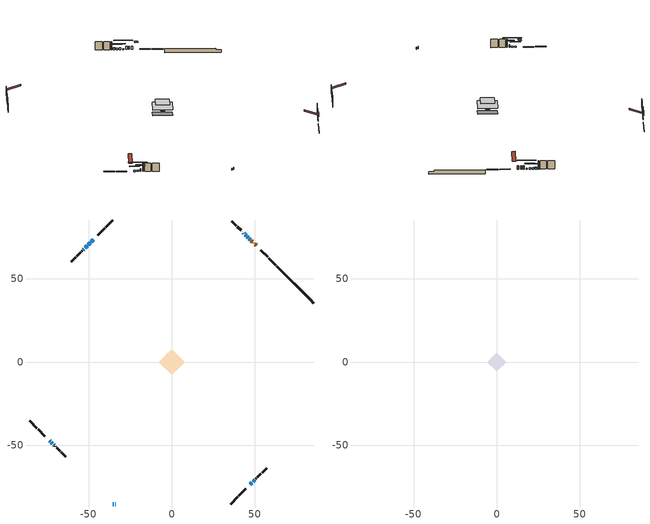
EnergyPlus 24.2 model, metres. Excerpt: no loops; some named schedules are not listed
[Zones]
conditioned space
 floor outside (Floor1 construction): -1.33,0 0,1.33 1.33,0 0,-1.33 z0.31
 floor outside (Floor2 construction): -1.58,0 0,1.58 1.58,0 0,-1.58 z0.31
 floor adiabatic (AdiabaticFloorConstruction): -7.71,0 0,7.71 7.71,0 0,-7.71 z2.75
 floor foundation (Slab1 construction): -5.55,2.3 -2.3,5.55 5.55,-2.3 2.3,-5.55 z-1.98
 wall outside (RimJoist1 construction): 35.41,-85.48 39.73,-81.16 / -85.48,-35.41 -81.16,-39.73 / -35.41,85.48 -39.73,81.16 / 62.63,58.27 58.3,62.59 z0.31:0.61
 wall outside (RimJoist2 construction): 40.39,-80.5 44.55,-76.34 / -80.5,-40.39 -76.34,-44.55 / -40.39,80.5 -44.55,76.34 / 57.65,63.25 53.49,67.41 z0.31:0.61
 wall outside (AdiabaticWallConstruction 1): 50.73,70.16 50.16,70.74 / 49.5,71.39 49.24,71.66 / 48.58,72.31 48.01,72.89 z0.31:2.34
 wall outside (AdiabaticWallConstruction): -35.41,-85.48 -35.02,-85.48 / -34.09,-85.48 -33.75,-85.48 z0.31:1.53; -47.31,73.59 -48.37,72.53 z0.31:1.48; 47.31,-73.59 48.29,-72.6 z0.31:1.73; 48.95,-71.94 49.94,-70.95 z0.31:1.35; -73.59,-47.31 -73.1,-47.79 z0.31:1; 47.35,73.54 46.79,74.1 z0.31:0.82; -72.45,-48.45 -71.81,-49.08 z0.31:0.92; 46.14,74.75 45.47,75.42 z0.31:1.3; 44.82,76.07 44.35,76.54 z0.31:1.1; -49.02,71.87 -50.3,70.59 z0.31:2.34; -50.96,69.94 -52.21,68.68 z0.31:1.89; -71.16,-49.73 -70.87,-50.02 z0.31:1.81; 43.69,77.2 43.21,77.69 / -52.87,68.02 -53.36,67.54 z0.31:1.13
 wall outside (Wall1 construction): 50.59,-70.3 50.79,-70.1 / -70.21,-50.68 -70.02,-50.87 / -54.01,66.88 -54.21,66.68 / 42.55,78.34 42.35,78.54 z0.31:5.19
 wall outside (Wall2 construction): 51.45,-69.44 53.71,-67.18 / -69.36,-51.53 -67.1,-53.79 / -54.87,66.03 -57.13,63.77 / 41.7,79.2 39.44,81.46 z0.31:5.19
 wall outside (Wall3 construction): 54.37,-66.53 57.08,-63.81 / -66.44,-54.45 -63.73,-57.16 / -57.78,63.11 -60.5,60.4 / 38.78,82.11 36.07,84.83 z0.31:5.19
 wall foundation (FoundationWall1 construction): 63.28,57.61,-1.98 63.28,57.61,0.31 83.26,37.63,0.31 83.26,37.63,-0.51 85.48,35.41,-0.51 85.48,35.41,-1.98
 window (WindowConstruction 11): -35.41,-85.48 -35.02,-85.48 z0.31:1.53
 window (WindowConstruction 7): -47.31,73.59 -48.37,72.53 z0.31:1.48
 window (WindowConstruction 8): 47.31,-73.59 48.29,-72.6 z0.31:1.73
 window (WindowConstruction 9): 48.95,-71.94 49.94,-70.96 z0.31:1.35
 window (WindowConstruction 10): -73.59,-47.31 -73.1,-47.79 z0.31:1
 window (WindowConstruction 13): 47.35,73.54 46.8,74.1 z0.31:0.82
 window (WindowConstruction 14): -72.44,-48.45 -71.82,-49.08 z0.31:0.92
 window (WindowConstruction 12): -34.09,-85.48 -33.75,-85.48 z0.31:1.53
 window (WindowConstruction): 46.14,74.75 45.47,75.42 z0.31:1.3
 window (WindowConstruction 1): 44.82,76.08 44.35,76.54 z0.31:1.1
 window (WindowConstruction 2): -49.02,71.87 -50.3,70.59 z0.31:2.34
 window (WindowConstruction 3): -50.96,69.94 -52.21,68.68 z0.31:1.89
 window (WindowConstruction 4): -71.16,-49.73 -70.87,-50.02 z0.31:1.81
 window (WindowConstruction 5): 43.69,77.2 43.21,77.69 z0.31:1.12
 window (WindowConstruction 6): -52.87,68.02 -53.36,67.54 z0.31:1.12
 door (Door): 50.73,70.16 50.16,70.74 z0.31:2.34
 door (Door 1): 49.5,71.39 49.24,71.65 z0.31:2.34
 door (Door 2): 48.58,72.31 48.01,72.88 z0.31:2.34
 ceiling adiabatic (AdiabaticFloorConstruction): 0,-7.71 7.71,0 0,7.71 -7.71,0 z2.75
attic - vented
 floor to conditioned space (Floor3 construction Reversed): -5.62,0 0,5.62 5.62,0 0,-5.62 z5.19
 roof outside (Roof1 construction): 46.65,-74.24,5.19 41.18,-68.77,7.77 39.74,-70.21,7.77 45.21,-75.69,5.19; -74.24,-46.65,5.19 -68.77,-41.18,7.77 -70.21,-39.74,7.77 -75.69,-45.21,5.19; -46.65,74.24,5.19 -41.18,68.77,7.77 -39.74,70.21,7.77 -45.21,75.69,5.19; 51.39,69.51,5.19 45.91,64.03,7.77 47.36,62.59,7.77 52.83,68.06,5.19
shading: -50.13,70.77 -45.55,75.35 -45.84,75.64 -50.42,71.06 z3.97; 50.05,-70.84 45.55,-75.35 45.84,-75.64 50.35,-71.13 z4.22; 51.7,-69.19 47.19,-73.7 47.48,-73.99 51.99,-69.49 z3.84; -71.34,-49.55 -75.35,-45.55 -75.64,-45.84 -71.63,-49.84 z3.49; 43.31,77.58 50.84,70.06 51.13,70.35 43.6,77.87 z5.75; -68.33,-52.56 -75.93,-44.96 -76.22,-45.25 -68.62,-52.85 z5.85; 43.71,77.18 47.9,72.99 48.19,73.28 44,77.47 z3.79; 42.59,78.3 46.58,74.31 46.87,74.61 42.88,78.59 z3.59; -52.06,68.83 -47.26,73.63 -47.55,73.92 -52.35,69.12 z4.83; -52.36,68.54 -50.81,70.08 -51.11,70.37 -52.65,68.83 z2.09; -69.11,-51.78 -72.92,-47.97 -73.21,-48.26 -69.4,-52.07 z4.3; 43.07,77.83 43.84,77.06 44.13,77.35 43.36,78.12 z1.32; -55.12,65.78 -51.11,69.78 -51.4,70.07 -55.41,66.07 z3.61
[Building]
Building 1: Terrain=Suburbs
[Site:Location]
Toronto City Centre_ON: Latitude {deg}=43.63; Longitude {deg}=-79.39; Time Zone {hr}=-5; Elevation {m}=77; Keep Site Location Information=Yes
[Site:GroundTemperature:Shallow]
5.01852, 3.26908, 3.12898, 3.95918, 7.29196, 10.6092, 13.4851, 15.3069, 15.4617, 13.9799, 11.1774, 7.9619
[Site:WaterMainsTemperature]
Calculation Method=Schedule; Temperature Schedule=mains temperature schedule
[Material] Roughness=Rough; Thermal Absorptance=0.9
Name | Thickness {m} | Conductivity {W/m-K} | Density {kg/m3} | Specific Heat {J/kg-K} | Solar Absorptance | Visible Absorptance
asphalt or fiberglass shingles | 0.00635 | 0.162714 | 1121.4 | 1465.45 | 0.4 | 0.4
ceiling loosefill ins | 0.169333 | 0.0480833 | 16.02 | 1046.75 | 0.7 | 0.7
ceiling stud and cavity | 0.1397 | 0.114484 | 65.682 | 1177.47 | 0.7 | 0.7
concrete 4.0 in. | 0.1016 | 1.803125 | 2242.8 | 837.4 | 0.7 | 0.7
concrete 8.0 in. | 0.2032 | 1.803125 | 2242.8 | 837.4 | 0.7 | 0.7
door material | 0.04445 | 0.053851 | 512.64 | 1214.23 | 0.7 | 0.7
exterior vertical ins | 0.0457286 | 0.029427 | 32.04 | 1214.23 | 0.7 | 0.7
floor covering | 0.0127 | 0.0433444 | 54.468 | 1339.84 | 0.6 | 0.6
floor rigid ins; rim joist rigid ins; wall rigid ins | 0.051816 | 0.029427 | 32.04 | 1214.23 | 0.7 | 0.7
floor rigid ins 1 | 0.103632 | 0.029427 | 32.04 | 1214.23 | 0.7 | 0.7
floor rigid ins 2; wall rigid ins 1 | 0.512978 | 0.029427 | 32.04 | 1214.23 | 0.7 | 0.7
floor stud and cavity | 0.1397 | 0.0770868 | 92.3553 | 1139.71 | 0.7 | 0.7
floor stud and cavity 1 | 0.1397 | 0.842252 | 92.3553 | 1139.71 | 0.7 | 0.7
floor stud and cavity 2 | 0.1397 | 1.75129 | 37.0049 | 1207.88 | 0.7 | 0.7
furniture material conditioned space 1 | 0.1524 | 0.115458 | 640.8 | 1214.23 | 0.6 | 0.6
gypsum board | 0.0127 | 0.160291 | 801 | 837.4 | 0.6 | 0.6
gypsum board 1 | 0.0127 | 0.160291 | 801 | 837.4 | 0.7 | 0.7
osb sheathing 0.5 in. | 0.0127 | 0.115458 | 512.64 | 1214.23 | 0.7 | 0.7
osb sheathing 0.75 in. | 0.01905 | 0.115458 | 512.64 | 1214.23 | 0.7 | 0.7
osb sheathing 2.0 in. | 0.0508 | 0.115458 | 512.64 | 1214.23 | 0.7 | 0.7
rim joist stud and cavity | 0.0508 | 0.0406006 | 125.044 | 1163.47 | 0.6 | 0.6
rim joist stud and cavity 1 | 0.0508 | 0.0348186 | 125.044 | 1163.47 | 0.6 | 0.6
wall stud and cavity | 0.1397 | 0.443252 | 139.0536 | 1170.24 | 0.7 | 0.7
wall stud and cavity 1 | 0.1397 | 0.168807 | 139.0536 | 1170.24 | 0.7 | 0.7
wall stud and cavity 2 | 0.1397 | 0.215597 | 139.0536 | 1170.24 | 0.7 | 0.7
wall stud and cavity 3 | 0.0889 | 0.380278 | 52.3479 | 1209.89 | 0.7 | 0.7
wall stud and cavity 4 | 0.0889 | 0.391764 | 83.0341 | 1211.67 | 0.7 | 0.7
wood siding | 0.0254 | 0.102417 | 544.68 | 1172.36 | 0.4 | 0.4
wood siding 1; wood siding 2; wood siding 3 | 0.0254 | 0.102417 | 544.68 | 1172.36 | 0.7 | 0.7
[WindowMaterial:SimpleGlazingSystem]
Name | U-Factor {W/m2-K} | Solar Heat Gain Coefficient
WindowMaterial | 2.26893 | 0.48
WindowMaterial 1 | 2.333658 | 0.42
WindowMaterial 10 | 2.16559 | 0.55
WindowMaterial 11 | 2.254166 | 0.47
WindowMaterial 12 | 2.36148 | 0.39
WindowMaterial 13 | 2.76291 | 0.46
WindowMaterial 2 | 2.22918 | 0.55
WindowMaterial 3 | 2.134928 | 0.6
WindowMaterial 4 | 2.34047 | 0.41
WindowMaterial 5 | 2.325141 | 0.43
WindowMaterial 6 | 2.20363 | 0.54
WindowMaterial 7 | 2.197386 | 0.55
WindowMaterial 8 | 2.21896 | 0.53
WindowMaterial 9 | 2.75497 | 0.6
[Construction]
AdiabaticFloorConstruction: floor stud and cavity 2, floor rigid ins 2, osb sheathing 0.75 in., floor covering
AdiabaticWallConstruction: wood siding 2, wall rigid ins 1, wall stud and cavity 3, gypsum board
AdiabaticWallConstruction 1: wood siding 3, wall rigid ins 1, wall stud and cavity 3, gypsum board
Door; Door 1; Door 2: door material
Floor1 construction: floor stud and cavity, floor rigid ins, osb sheathing 0.75 in., floor covering
Floor2 construction: floor stud and cavity 1, floor rigid ins 1, osb sheathing 0.75 in., floor covering
Floor3 construction Reversed: gypsum board, ceiling stud and cavity, ceiling loosefill ins
FoundationWall1 construction: concrete 8.0 in., gypsum board 1
furniture construction conditioned space 1: furniture material conditioned space 1
PartitionWallConstruction: gypsum board, wall stud and cavity 4, gypsum board
RimJoist1 construction: wood siding 1, rim joist rigid ins, osb sheathing 2.0 in., rim joist stud and cavity
RimJoist2 construction: wood siding 1, rim joist rigid ins, osb sheathing 2.0 in., rim joist stud and cavity 1
Roof1 construction: asphalt or fiberglass shingles
Slab1 construction: concrete 4.0 in.
Wall1 construction: wood siding, wall rigid ins, osb sheathing 0.5 in., wall stud and cavity, gypsum board
Wall2 construction: wood siding, wall rigid ins, osb sheathing 0.5 in., wall stud and cavity 1, gypsum board
Wall3 construction: wood siding, wall rigid ins, osb sheathing 0.5 in., wall stud and cavity 2, gypsum board
WindowConstruction: WindowMaterial
WindowConstruction 1: WindowMaterial 1
WindowConstruction 10: WindowMaterial 9
WindowConstruction 11: WindowMaterial 10
WindowConstruction 12: WindowMaterial 11
WindowConstruction 13: WindowMaterial 12
WindowConstruction 14: WindowMaterial 13
WindowConstruction 2: WindowMaterial 2
WindowConstruction 3: WindowMaterial 3
WindowConstruction 4: WindowMaterial 4
WindowConstruction 5; WindowConstruction 6: WindowMaterial 5
WindowConstruction 7: WindowMaterial 6
WindowConstruction 8: WindowMaterial 7
WindowConstruction 9: WindowMaterial 8
[Zone] Multiplier=1; Part of Total Floor Area=Yes
Name | Volume {m3}
attic - vented | 26.4364
conditioned space | 429.7
[Space]
Name | Zone | Volume {m3}
attic - vented 1 | attic - vented | 26.4364
conditioned space 1 | conditioned space | 429.7
[ZoneInfiltration:EffectiveLeakageArea]
infil attic - vented 1: Zone or Space=attic - vented 1; Schedule=Always On Discrete; Effective Air Leakage Area {cm2}=2658.11; Stack Coefficient=0.000179383; Wind Coefficient=9.04921e-06
[ZoneMixing]
whole house fan mix: Zone or Space=attic - vented; Schedule=Always On Continuous; Design Flow Rate Calculation Method=Flow/Zone; Design Flow Rate {m3/s}=0; Source Zone or Space=conditioned space
[SurfaceProperty:ExposedFoundationPerimeter]
Slab1: Exposed Perimeter Calculation Method=TotalExposedPerimeter; Total Exposed Perimeter {m}=31.395
[InternalMass] Zone or ZoneList=conditioned space; Space or SpaceList=conditioned space 1
Name | Construction | Surface Area {m2}
furniture mass conditioned space 1 | furniture construction conditioned space 1 | 71.4201
partition wall mass | PartitionWallConstruction | 178.55
[Lights]
interior lighting: Zone or ZoneList or Space or SpaceList=conditioned space 1; Schedule=interior lighting schedule; Design Level Calculation Method=LightingLevel; Lighting Level {W}=343.2; Return Air Fraction=0; Fraction Radiant=0.6; Fraction Visible=0.2; Fraction Replaceable=1
[People]
occupants: Zone or ZoneList or Space or SpaceList=conditioned space 1; Number of People Schedule=occupants schedule; Number of People Calculation Method=People; Number of People=3; Fraction Radiant=0.314171; Sensible Heat Fraction=0.56303; Activity Level Schedule=occupants activity schedule; Carbon Dioxide Generation Rate {m3/s-W}=0; Enable ASHRAE 55 Comfort Warnings=No; Mean Radiant Temperature Calculation Type=EnclosureAveraged
[ElectricEquipment] Zone or ZoneList or Space or SpaceList=conditioned space 1; Design Level Calculation Method=EquipmentLevel
Name | Schedule | Design Level {W} | Fraction Latent | Fraction Radiant | Fraction Lost
clothes dryer | clothes dryer schedule | 140.772 | 0.015 | 0.081 | 0.85
clothes washer | clothes washer schedule | 32.1985 | 0.03 | 0.162 | 0.7
cooking range | cooking range schedule | 215.147 | 0.08 | 0.432 | 0.2
dishwasher | dishwasher schedule | 66.8632 | 0.3 | 0.18 | 0.4
fridge | fridge schedule | 72.9452 | 0 | 0.6 | 0
mech vent house fan | mech vent house fan schedule | 0.95 | 0 | 0 | 1
mech vent house fan cfis | mech vent house fan cfis schedule | 0 | 0 | 0 | 0
misc plug loads | misc plug loads schedule | 494.7 | 0.045 | 0.513 | 0.1
whole house fan | Always On Discrete | 0 | 0 | 0 | 1
[OtherEquipment] Zone or ZoneList or Space or SpaceList=conditioned space 1; Design Level Calculation Method=EquipmentLevel
Name | Fuel Type | Schedule | Design Level {W} | Fraction Latent | Fraction Radiant | Fraction Lost
clothes dryer 1 | Electricity | clothes dryer schedule | 0 | 0.015 | 0.081 | 0.85
cooking range 1 | Electricity | cooking range schedule | 0 | 0.08 | 0.432 | 0.2
general water use latent | None | general water use schedule | 62.594 | 1 | 0 | 0
general water use sensible | None | general water use schedule | -61.6891 | 0 | 0.6 | 0
mech vent house fan latent load | None | Always On Discrete | 0 | 1 | 0 | 0
mech vent house fan sensible load | None | Always On Discrete | 0 | 0 | 0 | 0
water heater energy adjustment1 | NaturalGas | Always On Discrete | 0.01 | 0 | 0 | 1
[ZoneInfiltration:DesignFlowRate] Zone or ZoneList or Space or SpaceList=conditioned space 1; Schedule=Always On Discrete; Design Flow Rate Calculation Method=Flow/Zone; Design Flow Rate {m3/s}=0
infil flow; natural vent flow; whole house fan flow
[Foundation:Kiva]
Foundation Kiva 1: Initial Indoor Air Temperature {C}=18; Wall Height Above Grade {m}=0.309982; Wall Depth Below Slab {m}=0.2032; Custom Block Material Name 1=exterior vertical ins; Custom Block Depth 1 {m}=2.28999; Custom Block X Position 1 {m}=0.2159; Custom Block Z Position 1 {m}=0
[Foundation:Kiva:Settings]
Soil Conductivity {W/m-K}=0.849921; Soil Density {kg/m3}=1842.3; Soil Specific Heat {J/kg-K}=418.7; Ground Solar Absorptivity=0.9; Ground Thermal Absorptivity=0.9; Ground Surface Roughness {m}=0.03; Far-Field Width {m}=40; Deep-Ground Boundary Condition=ZeroFlux; Deep-Ground Depth {m}=40; Minimum Cell Dimension {m}=0.2; Maximum Cell Growth Coefficient=3; Simulation Timestep=Timestep
[Exterior:Lights]
exterior lighting: Schedule=exterior lighting schedule; Design Level {W}=75.6
[Schedule:Constant]
Name | Hourly Value
Always On Continuous; mech vent house fan schedule; mech vent house fan cfis schedule; Always On Discrete | 1
occupants activity schedule | 117.228
fridge schedule | 0
[Schedule:Week:Daily]
interior lighting schedule Week Rule - Jan1-Jan27: interior lighting schedule day, interior lighting schedule day, interior lighting schedule day, interior lighting schedule day, interior lighting schedule day, interior lighting schedule day, interior lighting schedule day, interior lighting schedule default day, interior lighting schedule default day, interior lighting schedule default day, interior lighting schedule default day, interior lighting schedule default day
interior lighting schedule Week Rule - Jan28-Feb3: interior lighting schedule day, interior lighting schedule day, interior lighting schedule day, interior lighting schedule day, interior lighting schedule day 1, interior lighting schedule day 1, interior lighting schedule day 1, interior lighting schedule default day, interior lighting schedule default day, interior lighting schedule default day, interior lighting schedule default day, interior lighting schedule default day
interior lighting schedule Week Rule - Feb4-Feb24: interior lighting schedule day 1, interior lighting schedule day 1, interior lighting schedule day 1, interior lighting schedule day 1, interior lighting schedule day 1, interior lighting schedule day 1, interior lighting schedule day 1, interior lighting schedule default day, interior lighting schedule default day, interior lighting schedule default day, interior lighting schedule default day, interior lighting schedule default day
interior lighting schedule Week Rule - Feb25-Mar3: interior lighting schedule day 1, interior lighting schedule day 1, interior lighting schedule day 1, interior lighting schedule day 1, interior lighting schedule day 2, interior lighting schedule day 2, interior lighting schedule day 2, interior lighting schedule default day, interior lighting schedule default day, interior lighting schedule default day, interior lighting schedule default day, interior lighting schedule default day
interior lighting schedule Week Rule - Mar4-Mar31: interior lighting schedule day 2, interior lighting schedule day 2, interior lighting schedule day 2, interior lighting schedule day 2, interior lighting schedule day 2, interior lighting schedule day 2, interior lighting schedule day 2, interior lighting schedule default day, interior lighting schedule default day, interior lighting schedule default day, interior lighting schedule default day, interior lighting schedule default day
interior lighting schedule Week Rule - Apr1-Apr28: interior lighting schedule day 3, interior lighting schedule day 3, interior lighting schedule day 3, interior lighting schedule day 3, interior lighting schedule day 3, interior lighting schedule day 3, interior lighting schedule day 3, interior lighting schedule default day, interior lighting schedule default day, interior lighting schedule default day, interior lighting schedule default day, interior lighting schedule default day
interior lighting schedule Week Rule - Apr29-May5: interior lighting schedule day 3, interior lighting schedule day 3, interior lighting schedule day 4, interior lighting schedule day 4, interior lighting schedule day 4, interior lighting schedule day 4, interior lighting schedule day 4, interior lighting schedule default day, interior lighting schedule default day, interior lighting schedule default day, interior lighting schedule default day, interior lighting schedule default day
interior lighting schedule Week Rule - May6-May26: interior lighting schedule day 4, interior lighting schedule day 4, interior lighting schedule day 4, interior lighting schedule day 4, interior lighting schedule day 4, interior lighting schedule day 4, interior lighting schedule day 4, interior lighting schedule default day, interior lighting schedule default day, interior lighting schedule default day, interior lighting schedule default day, interior lighting schedule default day
interior lighting schedule Week Rule - May27-Jun2: interior lighting schedule day 4, interior lighting schedule day 4, interior lighting schedule day 4, interior lighting schedule day 4, interior lighting schedule day 4, interior lighting schedule day 5, interior lighting schedule day 5, interior lighting schedule default day, interior lighting schedule default day, interior lighting schedule default day, interior lighting schedule default day, interior lighting schedule default day
interior lighting schedule Week Rule - Jun3-Jun30: interior lighting schedule day 5, interior lighting schedule day 5, interior lighting schedule day 5, interior lighting schedule day 5, interior lighting schedule day 5, interior lighting schedule day 5, interior lighting schedule day 5, interior lighting schedule default day, interior lighting schedule default day, interior lighting schedule default day, interior lighting schedule default day, interior lighting schedule default day
interior lighting schedule Week Rule - Jul1-Jul28: interior lighting schedule day 6, interior lighting schedule day 6, interior lighting schedule day 6, interior lighting schedule day 6, interior lighting schedule day 6, interior lighting schedule day 6, interior lighting schedule day 6, interior lighting schedule default day, interior lighting schedule default day, interior lighting schedule default day, interior lighting schedule default day, interior lighting schedule default day
interior lighting schedule Week Rule - Jul29-Aug4: interior lighting schedule day 6, interior lighting schedule day 6, interior lighting schedule day 6, interior lighting schedule day 7, interior lighting schedule day 7, interior lighting schedule day 7, interior lighting schedule day 7, interior lighting schedule default day, interior lighting schedule default day, interior lighting schedule default day, interior lighting schedule default day, interior lighting schedule default day
interior lighting schedule Week Rule - Aug5-Aug25: interior lighting schedule day 7, interior lighting schedule day 7, interior lighting schedule day 7, interior lighting schedule day 7, interior lighting schedule day 7, interior lighting schedule day 7, interior lighting schedule day 7, interior lighting schedule default day, interior lighting schedule default day, interior lighting schedule default day, interior lighting schedule default day, interior lighting schedule default day
interior lighting schedule Week Rule - Aug26-Sep1: interior lighting schedule day 7, interior lighting schedule day 7, interior lighting schedule day 7, interior lighting schedule day 7, interior lighting schedule day 7, interior lighting schedule day 7, interior lighting schedule day 8, interior lighting schedule default day, interior lighting schedule default day, interior lighting schedule default day, interior lighting schedule default day, interior lighting schedule default day
interior lighting schedule Week Rule - Sep2-Sep29: interior lighting schedule day 8, interior lighting schedule day 8, interior lighting schedule day 8, interior lighting schedule day 8, interior lighting schedule day 8, interior lighting schedule day 8, interior lighting schedule day 8, interior lighting schedule default day, interior lighting schedule default day, interior lighting schedule default day, interior lighting schedule default day, interior lighting schedule default day
interior lighting schedule Week Rule - Sep30-Oct6: interior lighting schedule day 8, interior lighting schedule day 9, interior lighting schedule day 9, interior lighting schedule day 9, interior lighting schedule day 9, interior lighting schedule day 9, interior lighting schedule day 9, interior lighting schedule default day, interior lighting schedule default day, interior lighting schedule default day, interior lighting schedule default day, interior lighting schedule default day
interior lighting schedule Week Rule - Oct7-Oct27: interior lighting schedule day 9, interior lighting schedule day 9, interior lighting schedule day 9, interior lighting schedule day 9, interior lighting schedule day 9, interior lighting schedule day 9, interior lighting schedule day 9, interior lighting schedule default day, interior lighting schedule default day, interior lighting schedule default day, interior lighting schedule default day, interior lighting schedule default day
interior lighting schedule Week Rule - Oct28-Nov3: interior lighting schedule day 9, interior lighting schedule day 9, interior lighting schedule day 9, interior lighting schedule day 9, interior lighting schedule day 10, interior lighting schedule day 10, interior lighting schedule day 10, interior lighting schedule default day, interior lighting schedule default day, interior lighting schedule default day, interior lighting schedule default day, interior lighting schedule default day
interior lighting schedule Week Rule - Nov4-Nov24: interior lighting schedule day 10, interior lighting schedule day 10, interior lighting schedule day 10, interior lighting schedule day 10, interior lighting schedule day 10, interior lighting schedule day 10, interior lighting schedule day 10, interior lighting schedule default day, interior lighting schedule default day, interior lighting schedule default day, interior lighting schedule default day, interior lighting schedule default day
interior lighting schedule Week Rule - Nov25-Dec1: interior lighting schedule day 10, interior lighting schedule day 10, interior lighting schedule day 10, interior lighting schedule day 10, interior lighting schedule day 10, interior lighting schedule day 10, interior lighting schedule day 11, interior lighting schedule default day, interior lighting schedule default day, interior lighting schedule default day, interior lighting schedule default day, interior lighting schedule default day
interior lighting schedule Week Rule - Dec2-Dec31: interior lighting schedule day 11, interior lighting schedule day 11, interior lighting schedule day 11, interior lighting schedule day 11, interior lighting schedule day 11, interior lighting schedule day 11, interior lighting schedule day 11, interior lighting schedule default day, interior lighting schedule default day, interior lighting schedule default day, interior lighting schedule default day, interior lighting schedule default day
occupants schedule Week Rule - Jan1-Dec31: occupants schedule day, occupants schedule day, occupants schedule day, occupants schedule day, occupants schedule day, occupants schedule day, occupants schedule day, occupants schedule default day, occupants schedule default day, occupants schedule default day, occupants schedule default day, occupants schedule default day
clothes dryer schedule Week Rule - Jan1-Dec31: clothes dryer schedule day, clothes dryer schedule day, clothes dryer schedule day, clothes dryer schedule day, clothes dryer schedule day, clothes dryer schedule day, clothes dryer schedule day, clothes dryer schedule default day, clothes dryer schedule default day, clothes dryer schedule default day, clothes dryer schedule default day, clothes dryer schedule default day
clothes washer schedule Week Rule - Jan1-Dec31: clothes washer schedule day, clothes washer schedule day, clothes washer schedule day, clothes washer schedule day, clothes washer schedule day, clothes washer schedule day, clothes washer schedule day, clothes washer schedule default day, clothes washer schedule default day, clothes washer schedule default day, clothes washer schedule default day, clothes washer schedule default day
cooking range schedule Week Rule - Jan1-Dec31: cooking range schedule day, cooking range schedule day, cooking range schedule day, cooking range schedule day, cooking range schedule day, cooking range schedule day, cooking range schedule day, cooking range schedule default day, cooking range schedule default day, cooking range schedule default day, cooking range schedule default day, cooking range schedule default day
dishwasher schedule Week Rule - Jan1-Dec31: dishwasher schedule day, dishwasher schedule day, dishwasher schedule day, dishwasher schedule day, dishwasher schedule day, dishwasher schedule day, dishwasher schedule day, dishwasher schedule default day, dishwasher schedule default day, dishwasher schedule default day, dishwasher schedule default day, dishwasher schedule default day
misc plug loads schedule Week Rule - Jan1-Dec31: misc plug loads schedule day, misc plug loads schedule day, misc plug loads schedule day, misc plug loads schedule day, misc plug loads schedule day, misc plug loads schedule day, misc plug loads schedule day, misc plug loads schedule default day, misc plug loads schedule default day, misc plug loads schedule default day, misc plug loads schedule default day, misc plug loads schedule default day
general water use schedule Week Rule - Jan1-Dec31: general water use schedule day, general water use schedule day, general water use schedule day, general water use schedule day, general water use schedule day, general water use schedule day, general water use schedule day, general water use schedule default day, general water use schedule default day, general water use schedule default day, general water use schedule default day, general water use schedule default day
exterior lighting schedule Week Rule - Jan1-Jan27: exterior lighting schedule day, exterior lighting schedule day, exterior lighting schedule day, exterior lighting schedule day, exterior lighting schedule day, exterior lighting schedule day, exterior lighting schedule day, exterior lighting schedule default day, exterior lighting schedule default day, exterior lighting schedule default day, exterior lighting schedule default day, exterior lighting schedule default day
exterior lighting schedule Week Rule - Jan28-Feb3: exterior lighting schedule day, exterior lighting schedule day, exterior lighting schedule day, exterior lighting schedule day, exterior lighting schedule day 1, exterior lighting schedule day 1, exterior lighting schedule day 1, exterior lighting schedule default day, exterior lighting schedule default day, exterior lighting schedule default day, exterior lighting schedule default day, exterior lighting schedule default day
exterior lighting schedule Week Rule - Feb4-Feb24: exterior lighting schedule day 1, exterior lighting schedule day 1, exterior lighting schedule day 1, exterior lighting schedule day 1, exterior lighting schedule day 1, exterior lighting schedule day 1, exterior lighting schedule day 1, exterior lighting schedule default day, exterior lighting schedule default day, exterior lighting schedule default day, exterior lighting schedule default day, exterior lighting schedule default day
exterior lighting schedule Week Rule - Feb25-Mar3: exterior lighting schedule day 1, exterior lighting schedule day 1, exterior lighting schedule day 1, exterior lighting schedule day 1, exterior lighting schedule day 2, exterior lighting schedule day 2, exterior lighting schedule day 2, exterior lighting schedule default day, exterior lighting schedule default day, exterior lighting schedule default day, exterior lighting schedule default day, exterior lighting schedule default day
exterior lighting schedule Week Rule - Mar4-Mar31: exterior lighting schedule day 2, exterior lighting schedule day 2, exterior lighting schedule day 2, exterior lighting schedule day 2, exterior lighting schedule day 2, exterior lighting schedule day 2, exterior lighting schedule day 2, exterior lighting schedule default day, exterior lighting schedule default day, exterior lighting schedule default day, exterior lighting schedule default day, exterior lighting schedule default day
exterior lighting schedule Week Rule - Apr1-Apr28: exterior lighting schedule day 3, exterior lighting schedule day 3, exterior lighting schedule day 3, exterior lighting schedule day 3, exterior lighting schedule day 3, exterior lighting schedule day 3, exterior lighting schedule day 3, exterior lighting schedule default day, exterior lighting schedule default day, exterior lighting schedule default day, exterior lighting schedule default day, exterior lighting schedule default day
exterior lighting schedule Week Rule - Apr29-May5: exterior lighting schedule day 3, exterior lighting schedule day 3, exterior lighting schedule day 4, exterior lighting schedule day 4, exterior lighting schedule day 4, exterior lighting schedule day 4, exterior lighting schedule day 4, exterior lighting schedule default day, exterior lighting schedule default day, exterior lighting schedule default day, exterior lighting schedule default day, exterior lighting schedule default day
exterior lighting schedule Week Rule - May6-May26: exterior lighting schedule day 4, exterior lighting schedule day 4, exterior lighting schedule day 4, exterior lighting schedule day 4, exterior lighting schedule day 4, exterior lighting schedule day 4, exterior lighting schedule day 4, exterior lighting schedule default day, exterior lighting schedule default day, exterior lighting schedule default day, exterior lighting schedule default day, exterior lighting schedule default day
exterior lighting schedule Week Rule - May27-Jun2: exterior lighting schedule day 4, exterior lighting schedule day 4, exterior lighting schedule day 4, exterior lighting schedule day 4, exterior lighting schedule day 4, exterior lighting schedule day 5, exterior lighting schedule day 5, exterior lighting schedule default day, exterior lighting schedule default day, exterior lighting schedule default day, exterior lighting schedule default day, exterior lighting schedule default day
exterior lighting schedule Week Rule - Jun3-Jun30: exterior lighting schedule day 5, exterior lighting schedule day 5, exterior lighting schedule day 5, exterior lighting schedule day 5, exterior lighting schedule day 5, exterior lighting schedule day 5, exterior lighting schedule day 5, exterior lighting schedule default day, exterior lighting schedule default day, exterior lighting schedule default day, exterior lighting schedule default day, exterior lighting schedule default day
exterior lighting schedule Week Rule - Jul1-Jul28: exterior lighting schedule day 6, exterior lighting schedule day 6, exterior lighting schedule day 6, exterior lighting schedule day 6, exterior lighting schedule day 6, exterior lighting schedule day 6, exterior lighting schedule day 6, exterior lighting schedule default day, exterior lighting schedule default day, exterior lighting schedule default day, exterior lighting schedule default day, exterior lighting schedule default day
exterior lighting schedule Week Rule - Jul29-Aug4: exterior lighting schedule day 6, exterior lighting schedule day 6, exterior lighting schedule day 6, exterior lighting schedule day 7, exterior lighting schedule day 7, exterior lighting schedule day 7, exterior lighting schedule day 7, exterior lighting schedule default day, exterior lighting schedule default day, exterior lighting schedule default day, exterior lighting schedule default day, exterior lighting schedule default day
exterior lighting schedule Week Rule - Aug5-Aug25: exterior lighting schedule day 7, exterior lighting schedule day 7, exterior lighting schedule day 7, exterior lighting schedule day 7, exterior lighting schedule day 7, exterior lighting schedule day 7, exterior lighting schedule day 7, exterior lighting schedule default day, exterior lighting schedule default day, exterior lighting schedule default day, exterior lighting schedule default day, exterior lighting schedule default day
exterior lighting schedule Week Rule - Aug26-Sep1: exterior lighting schedule day 7, exterior lighting schedule day 7, exterior lighting schedule day 7, exterior lighting schedule day 7, exterior lighting schedule day 7, exterior lighting schedule day 7, exterior lighting schedule day 8, exterior lighting schedule default day, exterior lighting schedule default day, exterior lighting schedule default day, exterior lighting schedule default day, exterior lighting schedule default day
exterior lighting schedule Week Rule - Sep2-Sep29: exterior lighting schedule day 8, exterior lighting schedule day 8, exterior lighting schedule day 8, exterior lighting schedule day 8, exterior lighting schedule day 8, exterior lighting schedule day 8, exterior lighting schedule day 8, exterior lighting schedule default day, exterior lighting schedule default day, exterior lighting schedule default day, exterior lighting schedule default day, exterior lighting schedule default day
exterior lighting schedule Week Rule - Sep30-Oct6: exterior lighting schedule day 8, exterior lighting schedule day 9, exterior lighting schedule day 9, exterior lighting schedule day 9, exterior lighting schedule day 9, exterior lighting schedule day 9, exterior lighting schedule day 9, exterior lighting schedule default day, exterior lighting schedule default day, exterior lighting schedule default day, exterior lighting schedule default day, exterior lighting schedule default day
[Schedule:Year]
interior lighting schedule: interior lighting schedule Week Rule - Jan1-Jan27, 1, 1, 1, 27, interior lighting schedule Week Rule - Jan28-Feb3, 1, 28, 2, 3, interior lighting schedule Week Rule - Feb4-Feb24, 2, 4, 2, 24, interior lighting schedule Week Rule - Feb25-Mar3, 2, 25, 3, 3, interior lighting schedule Week Rule - Mar4-Mar31, 3, 4, 3, 31, interior lighting schedule Week Rule - Apr1-Apr28, 4, 1, 4, 28, interior lighting schedule Week Rule - Apr29-May5, 4, 29, 5, 5, interior lighting schedule Week Rule - May6-May26, 5, 6, 5, 26, interior lighting schedule Week Rule - May27-Jun2, 5, 27, 6, 2, interior lighting schedule Week Rule - Jun3-Jun30, 6, 3, 6, 30, interior lighting schedule Week Rule - Jul1-Jul28, 7, 1, 7, 28, interior lighting schedule Week Rule - Jul29-Aug4, 7, 29, 8, 4, interior lighting schedule Week Rule - Aug5-Aug25, 8, 5, 8, 25, interior lighting schedule Week Rule - Aug26-Sep1, 8, 26, 9, 1, interior lighting schedule Week Rule - Sep2-Sep29, 9, 2, 9, 29, interior lighting schedule Week Rule - Sep30-Oct6, 9, 30, 10, 6, interior lighting schedule Week Rule - Oct7-Oct27, 10, 7, 10, 27, interior lighting schedule Week Rule - Oct28-Nov3, 10, 28, 11, 3, interior lighting schedule Week Rule - Nov4-Nov24, 11, 4, 11, 24, interior lighting schedule Week Rule - Nov25-Dec1, 11, 25, 12, 1, interior lighting schedule Week Rule - Dec2-Dec31, 12, 2, 12, 31
occupants schedule: occupants schedule Week Rule - Jan1-Dec31, 1, 1, 12, 31
clothes dryer schedule: clothes dryer schedule Week Rule - Jan1-Dec31, 1, 1, 12, 31
clothes washer schedule: clothes washer schedule Week Rule - Jan1-Dec31, 1, 1, 12, 31
cooking range schedule: cooking range schedule Week Rule - Jan1-Dec31, 1, 1, 12, 31
dishwasher schedule: dishwasher schedule Week Rule - Jan1-Dec31, 1, 1, 12, 31
misc plug loads schedule: misc plug loads schedule Week Rule - Jan1-Dec31, 1, 1, 12, 31
general water use schedule: general water use schedule Week Rule - Jan1-Dec31, 1, 1, 12, 31
exterior lighting schedule: exterior lighting schedule Week Rule - Jan1-Jan27, 1, 1, 1, 27, exterior lighting schedule Week Rule - Jan28-Feb3, 1, 28, 2, 3, exterior lighting schedule Week Rule - Feb4-Feb24, 2, 4, 2, 24, exterior lighting schedule Week Rule - Feb25-Mar3, 2, 25, 3, 3, exterior lighting schedule Week Rule - Mar4-Mar31, 3, 4, 3, 31, exterior lighting schedule Week Rule - Apr1-Apr28, 4, 1, 4, 28, exterior lighting schedule Week Rule - Apr29-May5, 4, 29, 5, 5, exterior lighting schedule Week Rule - May6-May26, 5, 6, 5, 26, exterior lighting schedule Week Rule - May27-Jun2, 5, 27, 6, 2, exterior lighting schedule Week Rule - Jun3-Jun30, 6, 3, 6, 30, exterior lighting schedule Week Rule - Jul1-Jul28, 7, 1, 7, 28, exterior lighting schedule Week Rule - Jul29-Aug4, 7, 29, 8, 4, exterior lighting schedule Week Rule - Aug5-Aug25, 8, 5, 8, 25, exterior lighting schedule Week Rule - Aug26-Sep1, 8, 26, 9, 1, exterior lighting schedule Week Rule - Sep2-Sep29, 9, 2, 9, 29, exterior lighting schedule Week Rule - Sep30-Oct6, 9, 30, 10, 6, exterior lighting schedule Week Rule - Oct7-Oct27, 10, 7, 10, 27, exterior lighting schedule Week Rule - Oct28-Nov3, 10, 28, 11, 3, exterior lighting schedule Week Rule - Nov4-Nov24, 11, 4, 11, 24, exterior lighting schedule Week Rule - Nov25-Dec1, 11, 25, 12, 1, exterior lighting schedule Week Rule - Dec2-Dec31, 12, 2, 12, 31
[Schedule:Compact]
mains temperature schedule: Through: 01/01, For: AllDays, Until: 24:00, 8.80333, Through: 01/02, For: AllDays, Until: 24:00, 8.74333, Through: 01/03, For: AllDays, Until: 24:00, 8.68389, Through: 01/04, For: AllDays, Until: 24:00, 8.62611, Through: 01/05, For: AllDays, Until: 24:00, 8.56944, Through: 01/06, For: AllDays, Until: 24:00, 8.51389, Through: 01/07, For: AllDays, Until: 24:00, 8.45944, Through: 01/08, For: AllDays, Until: 24:00, 8.40611, Through: 01/09, For: AllDays, Until: 24:00, 8.35389, Through: 01/10, For: AllDays, Until: 24:00, 8.30278, Through: 01/11, For: AllDays, Until: 24:00, 8.25333, Through: 01/12, For: AllDays, Until: 24:00, 8.205, Through: 01/13, For: AllDays, Until: 24:00, 8.15778, Through: 01/14, For: AllDays, Until: 24:00, 8.11222, Through: 01/15, For: AllDays, Until: 24:00, 8.06778, Through: 01/16, For: AllDays, Until: 24:00, 8.02444, Through: 01/17, For: AllDays, Until: 24:00, 7.98222, Through: 01/18, For: AllDays, Until: 24:00, 7.94167, Through: 01/19, For: AllDays, Until: 24:00, 7.90222, Through: 01/20, For: AllDays, Until: 24:00, 7.86444, Through: 01/21, For: AllDays, Until: 24:00, 7.82778, Through: 01/22, For: AllDays, Until: 24:00, 7.79278, Through: 01/23, For: AllDays, Until: 24:00, 7.75889, Through: 01/24, For: AllDays, Until: 24:00, 7.72667, Through: 01/25, For: AllDays, Until: 24:00, 7.69556, Through: 01/26, For: AllDays, Until: 24:00, 7.66611, Through: 01/27, For: AllDays, Until: 24:00, 7.63778, Through: 01/28, For: AllDays, Until: 24:00, 7.61111, Through: 01/29, For: AllDays, Until: 24:00, 7.58556, Through: 01/30, For: AllDays, Until: 24:00, 7.56167, Through: 01/31, For: AllDays, Until: 24:00, 7.53944, Through: 02/01, For: AllDays, Until: 24:00, 7.51833, Through: 02/02, For: AllDays, Until: 24:00, 7.49889, Through: 02/03, For: AllDays, Until: 24:00, 7.48111, Through: 02/04, For: AllDays, Until: 24:00, 7.46444, Through: 02/05, For: AllDays, Until: 24:00, 7.44944, Through: 02/06, For: AllDays, Until: 24:00, 7.43556, Through: 02/07, For: AllDays, Until: 24:00, 7.42333, Through: 02/08, For: AllDays, Until: 24:00, 7.41278, Through: 02/09, For: AllDays, Until: 24:00, 7.40389, Through: 02/10, For: AllDays, Until: 24:00, 7.39611, Through: 02/11, For: AllDays, Until: 24:00, 7.39, Through: 02/12, For: AllDays, Until: 24:00, 7.38556, Through: 02/13, For: AllDays, Until: 24:00, 7.38222, Through: 02/14, For: AllDays, Until: 24:00, 7.38056, Through: 02/15, For: AllDays, Until: 24:00, 7.38056, Through: 02/16, For: AllDays, Until: 24:00, 7.38222, Through: 02/17, For: AllDays, Until: 24:00, 7.385, Through: 02/18, For: AllDays, Until: 24:00, 7.38944, Through: 02/19, For: AllDays, Until: 24:00, 7.395, Through: 02/20, For: AllDays, Until: 24:00, 7.40278, Through: 02/21, For: AllDays, Until: 24:00, 7.41167, Through: 02/22, For: AllDays, Until: 24:00, 7.42222, Through: 02/23, For: AllDays, Until: 24:00, 7.43389, Through: 02/24, For: AllDays, Until: 24:00, 7.44722, Through: 02/25, For: AllDays, Until: 24:00, 7.46222, Through: 02/26, For: AllDays, Until: 24:00, 7.47833, Through: 02/27, For: AllDays, Until: 24:00, 7.49611, Through: 02/28, For: AllDays, Until: 24:00, 7.51556, Through: 03/01, For: AllDays, Until: 24:00, 7.53667, Through: 03/02, For: AllDays, Until: 24:00, 7.55889, Through: 03/03, For: AllDays, Until: 24:00, 7.58222, Through: 03/04, For: AllDays, Until: 24:00, 7.60722, Through: 03/05, For: AllDays, Until: 24:00, 7.63389, Through: 03/06, For: AllDays, Until: 24:00, 7.66222, Through: 03/07, For: AllDays, Until: 24:00, 7.69111, Through: 03/08, For: AllDays, Until: 24:00, 7.72222, Through: 03/09, For: AllDays, Until: 24:00, 7.75444, Through: 03/10, For: AllDays, Until: 24:00, 7.78778, Through: 03/11, For: AllDays, Until: 24:00, 7.82278, Through: 03/12, For: AllDays, Until: 24:00, 7.85944, Through: 03/13, For: AllDays, Until: 24:00, 7.89722, Through: 03/14, For: AllDays, Until: 24:00, 7.93611, Through: 03/15, For: AllDays, Until: 24:00, 7.97667, Through: 03/16, For: AllDays, Until: 24:00, 8.01833, Through: 03/17, For: AllDays, Until: 24:00, 8.06167, Through: 03/18, For: AllDays, Until: 24:00, 8.10611, Through: 03/19, For: AllDays, Until: 24:00, 8.15167, Through: 03/20, For: AllDays, Until: 24:00, 8.19833, Through: 03/21, For: AllDays, Until: 24:00, 8.24667, Through: 03/22, For: AllDays, Until: 24:00, 8.29611, Through: 03/23, For: AllDays, Until: 24:00, 8.34667, Through: 03/24, For: AllDays, Until: 24:00, 8.39889, Through: 03/25, For: AllDays, Until: 24:00, 8.45167, Through: 03/26, For: AllDays, Until: 24:00, 8.50611, Through: 03/27, For: AllDays, Until: 24:00, 8.56167, Through: 03/28, For: AllDays, Until: 24:00, 8.61833, Through: 03/29, For: AllDays, Until: 24:00, 8.67611, Through: 03/30, For: AllDays, Until: 24:00, 8.735, Through: 03/31, For: AllDays, Until: 24:00, 8.795, Through: 04/01, For: AllDays, Until: 24:00, 8.85611, Through: 04/02, For: AllDays, Until: 24:00, 8.91833, Through: 04/03, For: AllDays, Until: 24:00, 8.98167, Through: 04/04, For: AllDays, Until: 24:00, 9.04556, Through: 04/05, For: AllDays, Until: 24:00, 9.11111, Through: 04/06, For: AllDays, Until: 24:00, 9.17722, Through: 04/07, For: AllDays, Until: 24:00, 9.24444, Through: 04/08, For: AllDays, Until: 24:00, 9.31222, Through: 04/09, For: AllDays, Until: 24:00, 9.38167, Through: 04/10, For: AllDays, Until: 24:00, 9.45167, Through: 04/11, For: AllDays, Until: 24:00, 9.52222, Through: 04/12, For: AllDays, Until: 24:00, 9.59444, Through: 04/13, For: AllDays, Until: 24:00, 9.66667, Through: 04/14, For: AllDays, Until: 24:00, 9.74, Through: 04/15, For: AllDays, Until: 24:00, 9.81444, Through: 04/16, For: AllDays, Until: 24:00, 9.88944, Through: 04/17, For: AllDays, Until: 24:00, 9.96556, Through: 04/18, For: AllDays, Until: 24:00, 10.0417, Through: 04/19, For: AllDays, Until: 24:00, 10.1189, Through: 04/20, For: AllDays, Until: 24:00, 10.1972, Through: 04/21, For: AllDays, Until: 24:00, 10.2756, Through: 04/22, For: AllDays, Until: 24:00, 10.355, Through: 04/23, For: AllDays, Until: 24:00, 10.435, Through: 04/24, For: AllDays, Until: 24:00, 10.515, Through: 04/25, For: AllDays, Until: 24:00, 10.5961, Through: 04/26, For: AllDays, Until: 24:00, 10.6778, Through: 04/27, For: AllDays, Until: 24:00, 10.76, Through: 04/28, For: AllDays, Until: 24:00, 10.8428, Through: 04/29, For: AllDays, Until: 24:00, 10.9261, Through: 04/30, For: AllDays, Until: 24:00, 11.0094, Through: 05/01, For: AllDays, Until: 24:00, 11.0933, Through: 05/02, For: AllDays, Until: 24:00, 11.1778, Through: 05/03, For: AllDays, Until: 24:00, 11.2628, Through: 05/04, For: AllDays, Until: 24:00, 11.3478, Through: 05/05, For: AllDays, Until: 24:00, 11.4333, Through: 05/06, For: AllDays, Until: 24:00, 11.5189, Through: 05/07, For: AllDays, Until: 24:00, 11.605, Through: 05/08, For: AllDays, Until: 24:00, 11.6917, Through: 05/09, For: AllDays, Until: 24:00, 11.7778, Through: 05/10, For: AllDays, Until: 24:00, 11.865, Through: 05/11, For: AllDays, Until: 24:00, 11.9517, Through: 05/12, For: AllDays, Until: 24:00, 12.0389, Through: 05/13, For: AllDays, Until: 24:00, 12.1261, Through: 05/14, For: AllDays, Until: 24:00, 12.2133, Through: 05/15, For: AllDays, Until: 24:00, 12.3006, Through: 05/16, For: AllDays, Until: 24:00, 12.3883, Through: 05/17, For: AllDays, Until: 24:00, 12.4756, Through: 05/18, For: AllDays, Until: 24:00, 12.5628, Through: 05/19, For: AllDays, Until: 24:00, 12.6506, Through: 05/20, For: AllDays, Until: 24:00, 12.7378, Through: 05/21, For: AllDays, Until: 24:00, 12.825, Through: 05/22, For: AllDays, Until: 24:00, 12.9122, Through: 05/23, For: AllDays, Until: 24:00, 12.9994, Through: 05/24, For: AllDays, Until: 24:00, 13.0861, Through: 05/25, For: AllDays, Until: 24:00, 13.1728, Through: 05/26, For: AllDays, Until: 24:00, 13.2594, Through: 05/27, For: AllDays, Until: 24:00, 13.3456, Through: 05/28, For: AllDays, Until: 24:00, 13.4317, Through: 05/29, For: AllDays, Until: 24:00, 13.5172, Through: 05/30, For: AllDays, Until: 24:00, 13.6028, Through: 05/31, For: AllDays, Until: 24:00, 13.6878, Through: 06/01, For: AllDays, Until: 24:00, 13.7722, Through: 06/02, For: AllDays, Until: 24:00, 13.8567, Through: 06/03, For: AllDays, Until: 24:00, 13.9406, Through: 06/04, For: AllDays, Until: 24:00, 14.0239, Through: 06/05, For: AllDays, Until: 24:00, 14.1067, Through: 06/06, For: AllDays, Until: 24:00, 14.1894, Through: 06/07, For: AllDays, Until: 24:00, 14.2711, Through: 06/08, For: AllDays, Until: 24:00, 14.3528, Through: 06/09, For: AllDays, Until: 24:00, 14.4339, Through: 06/10, For: AllDays, Until: 24:00, 14.5139, Through: 06/11, For: AllDays, Until: 24:00, 14.5939, Through: 06/12, For: AllDays, Until: 24:00, 14.6728, Through: 06/13, For: AllDays, Until: 24:00, 14.7511, Through: 06/14, For: AllDays, Until: 24:00, 14.8289, Through: 06/15, For: AllDays, Until: 24:00, 14.9061, Through: 06/16, For: AllDays, Until: 24:00, 14.9822, Through: 06/17, For: AllDays, Until: 24:00, 15.0578, Through: 06/18, For: AllDays, Until: 24:00, 15.1328, Through: 06/19, For: AllDays, Until: 24:00, 15.2067, Through: 06/20, For: AllDays, Until: 24:00, 15.28, Through: 06/21, For: AllDays, Until: 24:00, 15.3522, Through: 06/22, For: AllDays, Until: 24:00, 15.4239, Through: 06/23, For: AllDays, Until: 24:00, 15.4944, Through: 06/24, For: AllDays, Until: 24:00, 15.5639, Through: 06/25, For: AllDays, Until: 24:00, 15.6328, Through: 06/26, For: AllDays, Until: 24:00, 15.7006, Through: 06/27, For: AllDays, Until: 24:00, 15.7678, Through: 06/28, For: AllDays, Until: 24:00, 15.8333, Through: 06/29, For: AllDays, Until: 24:00, 15.8983, Through: 06/30, For: AllDays, Until: 24:00, 15.9622, Through: 07/01, For: AllDays, Until: 24:00, 16.025, Through: 07/02, For: AllDays, Until: 24:00, 16.0872, Through: 07/03, For: AllDays, Until: 24:00, 16.1478, Through: 07/04, For: AllDays, Until: 24:00, 16.2072, Through: 07/05, For: AllDays, Until: 24:00, 16.2661, Through: 07/06, For: AllDays, Until: 24:00, 16.3233, Through: 07/07, For: AllDays, Until: 24:00, 16.3794, Through: 07/08, For: AllDays, Until: 24:00, 16.435, Through: 07/09, For: AllDays, Until: 24:00, 16.4889, Through: 07/10, For: AllDays, Until: 24:00, 16.5417, Through: 07/11, For: AllDays, Until: 24:00, 16.5928, Through: 07/12, For: AllDays, Until: 24:00, 16.6433, Through: 07/13, For: AllDays, Until: 24:00, 16.6922, Through: 07/14, For: AllDays, Until: 24:00, 16.74, Through: 07/15, For: AllDays, Until: 24:00, 16.7867, Through: 07/16, For: AllDays, Until: 24:00, 16.8322, Through: 07/17, For: AllDays, Until: 24:00, 16.8761, Through: 07/18, For: AllDays, Until: 24:00, 16.9189, Through: 07/19, For: AllDays, Until: 24:00, 16.96, Through: 07/20, For: AllDays, Until: 24:00, 17, Through: 07/21, For: AllDays, Until: 24:00, 17.0389, Through: 07/22, For: AllDays, Until: 24:00, 17.0761, Through: 07/23, For: AllDays, Until: 24:00, 17.1122, Through: 07/24, For: AllDays, Until: 24:00, 17.1467, Through: 07/25, For: AllDays, Until: 24:00, 17.18, Through: 07/26, For: AllDays, Until: 24:00, 17.2117, Through: 07/27, For: AllDays, Until: 24:00, 17.2422, Through: 07/28, For: AllDays, Until: 24:00, 17.2711, Through: 07/29, For: AllDays, Until: 24:00, 17.2983, Through: 07/30, For: AllDays, Until: 24:00, 17.3244, Through: 07/31, For: AllDays, Until: 24:00, 17.3494, Through: 08/01, For: AllDays, Until: 24:00, 17.3728, Through: 08/02, For: AllDays, Until: 24:00, 17.3944, Through: 08/03, For: AllDays, Until: 24:00, 17.4144, Through: 08/04, For: AllDays, Until: 24:00, 17.4333, Through: 08/05, For: AllDays, Until: 24:00, 17.4506, Through: 08/06, For: AllDays, Until: 24:00, 17.4667, Through: 08/07, For: AllDays, Until: 24:00, 17.4811, Through: 08/08, For: AllDays, Until: 24:00, 17.4939, Through: 08/09, For: AllDays, Until: 24:00, 17.5056, Through: 08/10, For: AllDays, Until: 24:00, 17.5156, Through: 08/11, For: AllDays, Until: 24:00, 17.5239, Through: 08/12, For: AllDays, Until: 24:00, 17.5311, Through: 08/13, For: AllDays, Until: 24:00, 17.5361, Through: 08/14, For: AllDays, Until: 24:00, 17.54, Through: 08/15, For: AllDays, Until: 24:00, 17.5428, Through: 08/16, For: AllDays, Until: 24:00, 17.5439, Through: 08/17, For: AllDays, Until: 24:00, 17.5433, Through: 08/18, For: AllDays, Until: 24:00, 17.5411, Through: 08/19, For: AllDays, Until: 24:00, 17.5372, Through: 08/20, For: AllDays, Until: 24:00, 17.5322, Through: 08/21, For: AllDays, Until: 24:00, 17.5256, Through: 08/22, For: AllDays, Until: 24:00, 17.5178, Through: 08/23, For: AllDays, Until: 24:00, 17.5083, Through: 08/24, For: AllDays, Until: 24:00, 17.4972, Through: 08/25, For: AllDays, Until: 24:00, 17.4844, Through: 08/26, For: AllDays, Until: 24:00, 17.4706, Through: 08/27, For: AllDays, Until: 24:00, 17.455, Through: 08/28, For: AllDays, Until: 24:00, 17.4378, Through: 08/29, For: AllDays, Until: 24:00, 17.4194, Through: 08/30, For: AllDays, Until: 24:00, 17.3994, Through: 08/31, For: AllDays, Until: 24:00, 17.3778, Through: 09/01, For: AllDays, Until: 24:00, 17.355, Through: 09/02, For: AllDays, Until: 24:00, 17.3311, Through: 09/03, For: AllDays, Until: 24:00, 17.305, Through: 09/04, For: AllDays, Until: 24:00, 17.2778, Through: 09/05, For: AllDays, Until: 24:00, 17.2494, Through: 09/06, For: AllDays, Until: 24:00, 17.2194, Through: 09/07, For: AllDays, Until: 24:00, 17.1878, Through: 09/08, For: AllDays, Until: 24:00, 17.155, Through: 09/09, For: AllDays, Until: 24:00, 17.1206, Through: 09/10, For: AllDays, Until: 24:00, 17.085, Through: 09/11, For: AllDays, Until: 24:00, 17.0483, Through: 09/12, For: AllDays, Until: 24:00, 17.01, Through: 09/13, For: AllDays, Until: 24:00, 16.97, Through: 09/14, For: AllDays, Until: 24:00, 16.9289, Through: 09/15, For: AllDays, Until: 24:00, 16.8867, Through: 09/16, For: AllDays, Until: 24:00, 16.8428, Through: 09/17, For: AllDays, Until: 24:00, 16.7983, Through: 09/18, For: AllDays, Until: 24:00, 16.7517, Through: 09/19, For: AllDays, Until: 24:00, 16.7044, Through: 09/20, For: AllDays, Until: 24:00, 16.6556, Through: 09/21, For: AllDays, Until: 24:00, 16.6056, Through: 09/22, For: AllDays, Until: 24:00, 16.5544, Through: 09/23, For: AllDays, Until: 24:00, 16.5017, Through: 09/24, For: AllDays, Until: 24:00, 16.4483, Through: 09/25, For: AllDays, Until: 24:00, 16.3933, Through: 09/26, For: AllDays, Until: 24:00, 16.3372, Through: 09/27, For: AllDays, Until: 24:00, 16.2806, Through: 09/28, For: AllDays, Until: 24:00, 16.2222, Through: 09/29, For: AllDays, Until: 24:00, 16.1628, Through: 09/30, For: AllDays, Until: 24:00, 16.1022, Through: 10/01, For: AllDays, Until: 24:00, 16.0406, Through: 10/02, For: AllDays, Until: 24:00, 15.9778, Through: 10/03, For: AllDays, Until: 24:00, 15.9144, Through: 10/04, For: AllDays, Until: 24:00, 15.8494, Through: 10/05, For: AllDays, Until: 24:00, 15.7839, Through: 10/06, For: AllDays, Until: 24:00, 15.7172, Through: 10/07, For: AllDays, Until: 24:00, 15.6494, Through: 10/08, For: AllDays, Until: 24:00, 15.5811, Through: 10/09, For: AllDays, Until: 24:00, 15.5117, Through: 10/10, For: AllDays, Until: 24:00, 15.4411, Through: 10/11, For: AllDays, Until: 24:00, 15.37, Through: 10/12, For: AllDays, Until: 24:00, 15.2978, Through: 10/13, For: AllDays, Until: 24:00, 15.225, Through: 10/14, For: AllDays, Until: 24:00, 15.1511, Through: 10/15, For: AllDays, Until: 24:00, 15.0767, Through: 10/16, For: AllDays, Until: 24:00, 15.0011, Through: 10/17, For: AllDays, Until: 24:00, 14.925, Through: 10/18, For: AllDays, Until: 24:00, 14.8483, Through: 10/19, For: AllDays, Until: 24:00, 14.7706, Through: 10/20, For: AllDays, Until: 24:00, 14.6922, Through: 10/21, For: AllDays, Until: 24:00, 14.6133, Through: 10/22, For: AllDays, Until: 24:00, 14.5339, Through: 10/23, For: AllDays, Until: 24:00, 14.4539, Through: 10/24, For: AllDays, Until: 24:00, 14.3728, Through: 10/25, For: AllDays, Until: 24:00, 14.2917, Through: 10/26, For: AllDays, Until: 24:00, 14.21, Through: 10/27, For: AllDays, Until: 24:00, 14.1272, Through: 10/28, For: AllDays, Until: 24:00, 14.0444, Through: 10/29, For: AllDays, Until: 24:00, 13.9611, Through: 10/30, For: AllDays, Until: 24:00, 13.8772, Through: 10/31, For: AllDays, Until: 24:00, 13.7933, Through: 11/01, For: AllDays, Until: 24:00, 13.7089, Through: 11/02, For: AllDays, Until: 24:00, 13.6239, Through: 11/03, For: AllDays, Until: 24:00, 13.5383, Through: 11/04, For: AllDays, Until: 24:00, 13.4528, Through: 11/05, For: AllDays, Until: 24:00, 13.3667, Through: 11/06, For: AllDays, Until: 24:00, 13.2806, Through: 11/07, For: AllDays, Until: 24:00, 13.1944, Through: 11/08, For: AllDays, Until: 24:00, 13.1078, Through: 11/09, For: AllDays, Until: 24:00, 13.0206, Through: 11/10, For: AllDays, Until: 24:00, 12.9339, Through: 11/11, For: AllDays, Until: 24:00, 12.8467, Through: 11/12, For: AllDays, Until: 24:00, 12.7594, Through: 11/13, For: AllDays, Until: 24:00, 12.6722, Through: 11/14, For: AllDays, Until: 24:00, 12.5844, Through: 11/15, For: AllDays, Until: 24:00, 12.4972, Through: 11/16, For: AllDays, Until: 24:00, 12.41, Through: 11/17, For: AllDays, Until: 24:00, 12.3222, Through: 11/18, For: AllDays, Until: 24:00, 12.235, Through: 11/19, For: AllDays, Until: 24:00, 12.1478, Through: 11/20, For: AllDays, Until: 24:00, 12.0606, Through: 11/21, For: AllDays, Until: 24:00, 11.9733, Through: 11/22, For: AllDays, Until: 24:00, 11.8861, Through: 11/23, For: AllDays, Until: 24:00, 11.7994, Through: 11/24, For: AllDays, Until: 24:00, 11.7128, Through: 11/25, For: AllDays, Until: 24:00, 11.6267, Through: 11/26, For: AllDays, Until: 24:00, 11.5406, Through: 11/27, For: AllDays, Until: 24:00, 11.4544, Through: 11/28, For: AllDays, Until: 24:00, 11.3689, Through: 11/29, For: AllDays, Until: 24:00, 11.2839, Through: 11/30, For: AllDays, Until: 24:00, 11.1989, Through: 12/01, For: AllDays, Until: 24:00, 11.1144, Through: 12/02, For: AllDays, Until: 24:00, 11.03, Through: 12/03, For: AllDays, Until: 24:00, 10.9467, Through: 12/04, For: AllDays, Until: 24:00, 10.8633, Through: 12/05, For: AllDays, Until: 24:00, 10.7806, Through: 12/06, For: AllDays, Until: 24:00, 10.6983, Through: 12/07, For: AllDays, Until: 24:00, 10.6167, Through: 12/08, For: AllDays, Until: 24:00, 10.5356, Through: 12/09, For: AllDays, Until: 24:00, 10.4544, Through: 12/10, For: AllDays, Until: 24:00, 10.3744, Through: 12/11, For: AllDays, Until: 24:00, 10.295, Through: 12/12, For: AllDays, Until: 24:00, 10.2167, Through: 12/13, For: AllDays, Until: 24:00, 10.1383, Through: 12/14, For: AllDays, Until: 24:00, 10.0611, Through: 12/15, For: AllDays, Until: 24:00, 9.98444, Through: 12/16, For: AllDays, Until: 24:00, 9.90833, Through: 12/17, For: AllDays, Until: 24:00, 9.83278, Through: 12/18, For: AllDays, Until: 24:00, 9.75833, Through: 12/19, For: AllDays, Until: 24:00, 9.685, Through: 12/20, For: AllDays, Until: 24:00, 9.61222, Through: 12/21, For: AllDays, Until: 24:00, 9.54, Through: 12/22, For: AllDays, Until: 24:00, 9.46889, Through: 12/23, For: AllDays, Until: 24:00, 9.39889, Through: 12/24, For: AllDays, Until: 24:00, 9.32944, Through: 12/25, For: AllDays, Until: 24:00, 9.26111, Through: 12/26, For: AllDays, Until: 24:00, 9.19389, Through: 12/27, For: AllDays, Until: 24:00, 9.12722, Through: 12/28, For: AllDays, Until: 24:00, 9.06167, Through: 12/29, For: AllDays, Until: 24:00, 8.99722, Through: 12/30, For: AllDays, Until: 24:00, 8.93389, Through: 12/31, For: AllDays, Until: 24:00, 8.87111
